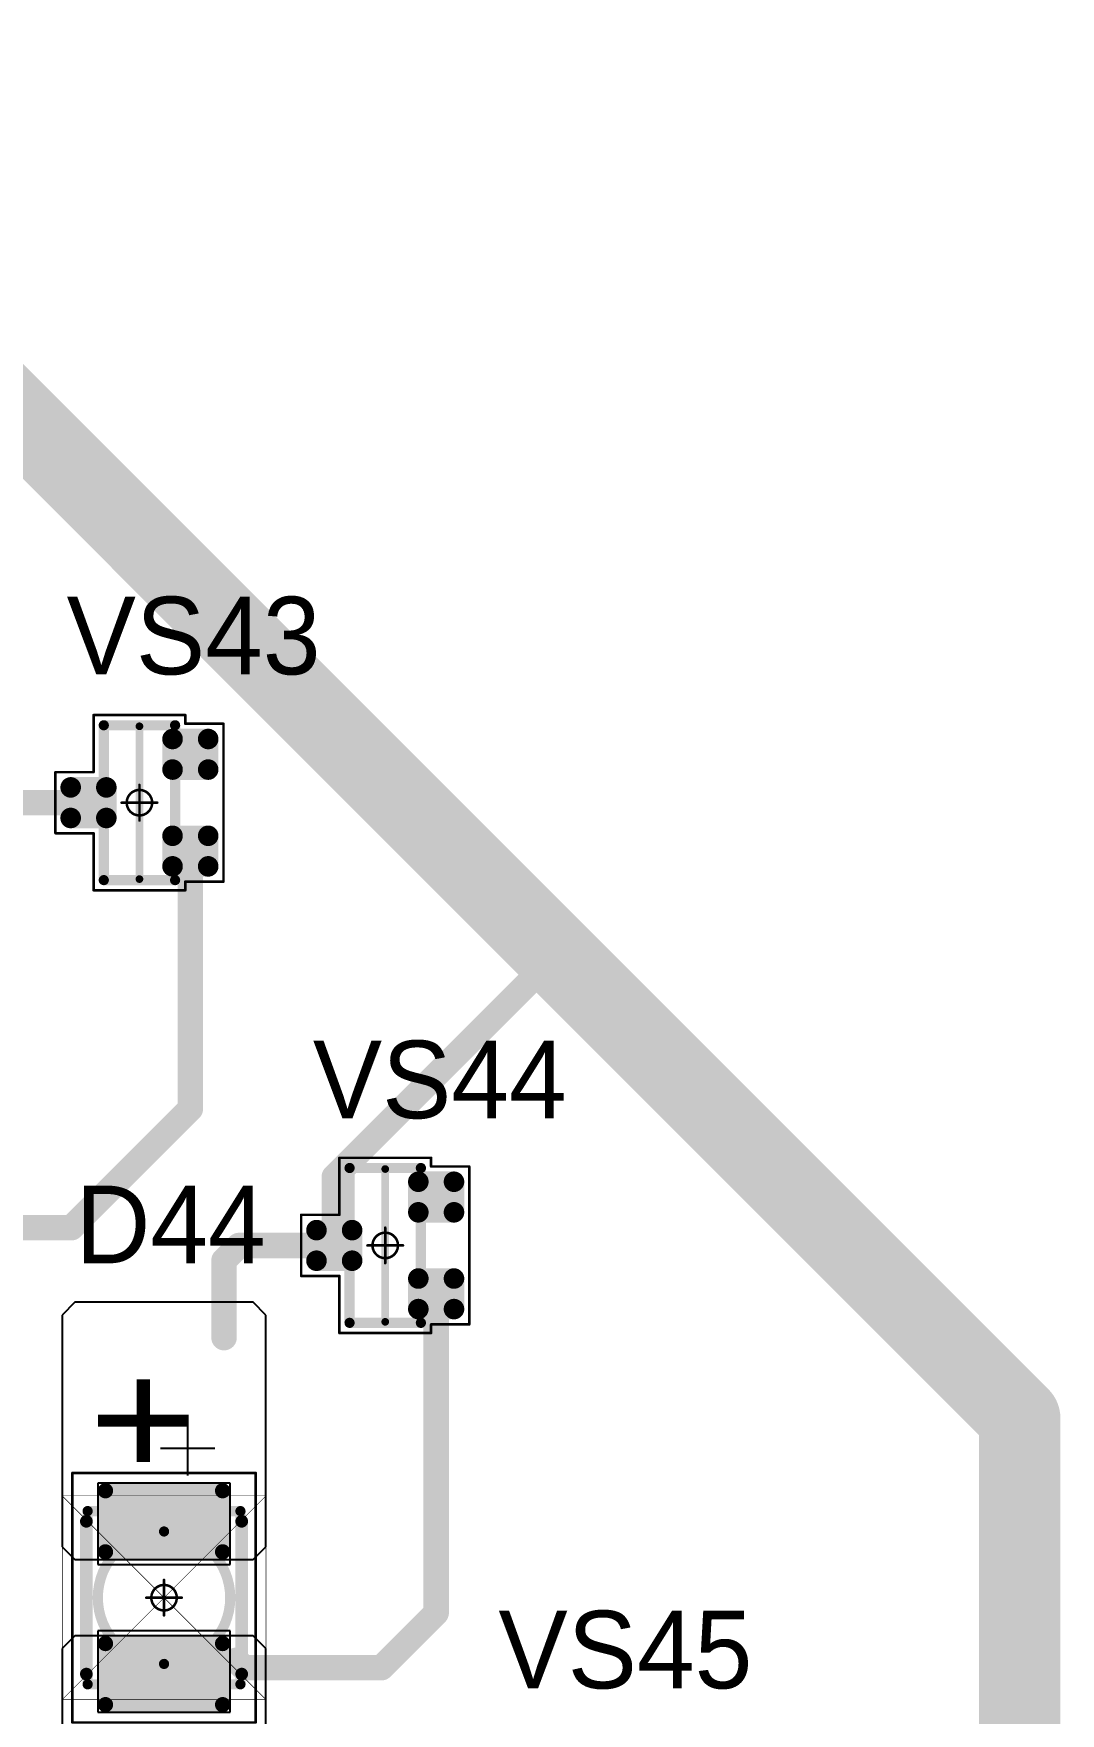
# Model space of a CAD drawing. Header units: millimetres. Extents: x 0 to 1769, y 431 to 1001.
# Drawn here: x 1516.38 to 1536.54, y 564.76 to 597.73 of the extents above; entities that cross this region are included whole.
import ezdxf

# ---------------------------------------------------------------- set-up
doc = ezdxf.new("R2010")
doc.units = ezdxf.units.MM
for name, color, linetype in [('Mechanical13', 56, 'Continuous'), ('Mechanical15', 56, 'Continuous'), ('Mechanical9', 56, 'Continuous'), ('TopLayer', 1, 'Continuous'), ('TopOverlay', 2, 'Continuous'), ('TopPaste', 8, 'Continuous'), ('TopSolder', 216, 'Continuous')]:
    doc.layers.add(name, color=color, linetype=linetype)

# ---------------------------------------------------------------- blocks, each defined once
blk = doc.blocks.new('SOT23_95')
at = {"layer": 'Mechanical13', "const_width": 0.2}
for points in [[(-0.7, 1.52), (-0.7, -1.52)], [(0.7, 1.52), (-0.7, 1.52)], [(0.7, 1.52), (0.7, -1.52)], [(0.7, -1.52), (-0.7, -1.52)]]:
    blk.add_lwpolyline(points, dxfattribs=at)
at = {"layer": 'Mechanical13', "const_width": 0.1}
for points in [[(-0.75, 1.52, 1), (-0.65, 1.52, 1)], [(-0.75, 1.52, 1), (-0.65, 1.52, 1)], [(0.65, 1.52, 1), (0.75, 1.52, 1)], [(0.65, 1.52, 1), (0.75, 1.52, 1)], [(-0.75, -1.52, 1), (-0.65, -1.52, 1)], [(-0.75, -1.52, 1), (-0.65, -1.52, 1)], [(0.65, -1.52, 1), (0.75, -1.52, 1)], [(0.65, -1.52, 1), (0.75, -1.52, 1)]]:
    blk.add_lwpolyline(points, format="xyb", close=True, dxfattribs=at)
at = {"layer": 'Mechanical15', "const_width": 0.05}
for points in [[(0.9, 1.72), (-0.9, 1.72)], [(-0.9, 1.72), (-0.9, 1.55)], [(0.9, 1.72), (0.9, 0.6)], [(-0.9, 1.55), (-1.65, 1.55)], [(-1.65, 1.55), (-1.65, -1.55)], [(0, 0.35), (0, -0.35)], [(1.65, 0.6), (0.9, 0.6)], [(1.65, 0.6), (1.65, -0.6)], [(0.35, 0), (-0.35, 0)], [(0.9, -0.6), (0.9, -1.72)], [(1.65, -0.6), (0.9, -0.6)], [(-0.9, -1.55), (-1.65, -1.55)], [(-0.9, -1.55), (-0.9, -1.72)], [(0.9, -1.72), (-0.9, -1.72)]]:
    blk.add_lwpolyline(points, dxfattribs=at)
at = {"layer": 'Mechanical15'}
for points, const_width in [([(-0.913, 1.72, 1), (-0.888, 1.72, 1)], 0.025), ([(-0.913, 1.72, 1), (-0.888, 1.72, 1)], 0.025), ([(0.888, 1.72, 1), (0.913, 1.72, 1)], 0.025), ([(0.888, 1.72, 1), (0.913, 1.72, 1)], 0.025), ([(-1.662, 1.55, 1), (-1.637, 1.55, 1)], 0.025), ([(-1.662, 1.55, 1), (-1.637, 1.55, 1)], 0.025), ([(-0.913, 1.55, 1), (-0.888, 1.55, 1)], 0.025), ([(-0.913, 1.55, 1), (-0.888, 1.55, 1)], 0.025), ([(-0.012, 0.35, 1), (0.012, 0.35, 1)], 0.025), ([(0.888, 0.6, 1), (0.913, 0.6, 1)], 0.025), ([(0.888, 0.6, 1), (0.913, 0.6, 1)], 0.025), ([(1.637, 0.6, 1), (1.662, 0.6, 1)], 0.025), ([(1.637, 0.6, 1), (1.662, 0.6, 1)], 0.025), ([(-0.362, 0, 1), (-0.337, 0, 1)], 0.025), ([(0.25, 0, 1), (-0.25, 0, 1)], 0.05), ([(-0.262, 0, 1), (-0.238, 0, 1)], 0.025), ([(0.238, 0, 1), (0.262, 0, 1)], 0.025), ([(0.337, 0, 1), (0.362, 0, 1)], 0.025), ([(-0.012, -0.35, 1), (0.012, -0.35, 1)], 0.025), ([(0.888, -0.6, 1), (0.913, -0.6, 1)], 0.025), ([(0.888, -0.6, 1), (0.913, -0.6, 1)], 0.025), ([(1.637, -0.6, 1), (1.662, -0.6, 1)], 0.025), ([(1.637, -0.6, 1), (1.662, -0.6, 1)], 0.025), ([(-1.662, -1.55, 1), (-1.637, -1.55, 1)], 0.025), ([(-1.662, -1.55, 1), (-1.637, -1.55, 1)], 0.025), ([(-0.913, -1.55, 1), (-0.888, -1.55, 1)], 0.025), ([(-0.913, -1.55, 1), (-0.888, -1.55, 1)], 0.025), ([(-0.913, -1.72, 1), (-0.888, -1.72, 1)], 0.025), ([(-0.913, -1.72, 1), (-0.888, -1.72, 1)], 0.025), ([(0.888, -1.72, 1), (0.913, -1.72, 1)], 0.025), ([(0.888, -1.72, 1), (0.913, -1.72, 1)], 0.025)]:
    blk.add_lwpolyline(points, format="xyb", close=True, dxfattribs=dict(at, const_width=const_width))
at = {"layer": 'TopLayer', "const_width": 0.1}
for points in [[(-1.4, 1.25, 1), (-1.3, 1.25, 1)], [(-0.7, 1.25, 1), (-0.6, 1.25, 1)], [(-1.4, 0.65, 1), (-1.3, 0.65, 1)], [(-0.7, 0.65, 1), (-0.6, 0.65, 1)], [(0.6, 0.3, 1), (0.7, 0.3, 1)], [(1.3, 0.3, 1), (1.4, 0.3, 1)], [(0.6, -0.3, 1), (0.7, -0.3, 1)], [(1.3, -0.3, 1), (1.4, -0.3, 1)], [(-1.4, -0.65, 1), (-1.3, -0.65, 1)], [(-0.7, -0.65, 1), (-0.6, -0.65, 1)], [(-1.4, -1.25, 1), (-1.3, -1.25, 1)], [(-0.7, -1.25, 1), (-0.6, -1.25, 1)]]:
    blk.add_lwpolyline(points, format="xyb", close=True, dxfattribs=at)
at = {"layer": 'TopLayer'}
for points in [[(-1.35, 1.35), (-1.35, 0.55), (-0.65, 1.35), (-0.65, 0.55)], [(-1.45, 1.25), (-1.45, 0.65), (-0.55, 1.25), (-0.55, 0.65)], [(0.65, 0.4), (0.65, -0.4), (1.35, 0.4), (1.35, -0.4)], [(0.55, 0.3), (0.55, -0.3), (1.45, 0.3), (1.45, -0.3)], [(-1.45, -0.65), (-1.45, -1.25), (-0.55, -0.65), (-0.55, -1.25)], [(-1.35, -0.55), (-1.35, -1.35), (-0.65, -0.55), (-0.65, -1.35)]]:
    blk.add_solid(points, dxfattribs=at)
at = {"layer": 'TopOverlay', "const_width": 0.15}
blk.add_lwpolyline([(0, 1.5), (0, -1.5)], dxfattribs=at)
at = {"layer": 'TopOverlay', "const_width": 0.075}
for points in [[(-0.038, 1.5, 1), (0.038, 1.5, 1)], [(-0.038, -1.5, 1), (0.038, -1.5, 1)]]:
    blk.add_lwpolyline(points, format="xyb", close=True, dxfattribs=at)
at = {"layer": 'TopPaste', "const_width": 0.075}
for points in [[(-1.387, 1.25, 1), (-1.313, 1.25, 1)], [(-0.687, 1.25, 1), (-0.613, 1.25, 1)], [(-1.387, 0.65, 1), (-1.313, 0.65, 1)], [(-0.687, 0.65, 1), (-0.613, 0.65, 1)], [(0.613, 0.3, 1), (0.687, 0.3, 1)], [(1.313, 0.3, 1), (1.387, 0.3, 1)], [(0.613, -0.3, 1), (0.687, -0.3, 1)], [(1.313, -0.3, 1), (1.387, -0.3, 1)], [(-1.387, -0.65, 1), (-1.313, -0.65, 1)], [(-0.687, -0.65, 1), (-0.613, -0.65, 1)], [(-1.387, -1.25, 1), (-1.313, -1.25, 1)], [(-0.687, -1.25, 1), (-0.613, -1.25, 1)]]:
    blk.add_lwpolyline(points, format="xyb", close=True, dxfattribs=at)
at = {"layer": 'TopPaste'}
for points in [[(-1.35, 1.325), (-1.35, 0.575), (-0.65, 1.325), (-0.65, 0.575)], [(-1.425, 1.25), (-1.425, 0.65), (-0.575, 1.25), (-0.575, 0.65)], [(0.65, 0.375), (0.65, -0.375), (1.35, 0.375), (1.35, -0.375)], [(0.575, 0.3), (0.575, -0.3), (1.425, 0.3), (1.425, -0.3)], [(-1.425, -0.65), (-1.425, -1.25), (-0.575, -0.65), (-0.575, -1.25)], [(-1.35, -0.575), (-1.35, -1.325), (-0.65, -0.575), (-0.65, -1.325)]]:
    blk.add_solid(points, dxfattribs=at)
at = {"layer": 'TopSolder', "const_width": 0.202}
for points in [[(-1.451, 1.25, 1), (-1.249, 1.25, 1)], [(-0.751, 1.25, 1), (-0.549, 1.25, 1)], [(-1.451, 0.65, 1), (-1.249, 0.65, 1)], [(-0.751, 0.65, 1), (-0.549, 0.65, 1)], [(0.549, 0.3, 1), (0.751, 0.3, 1)], [(1.249, 0.3, 1), (1.451, 0.3, 1)], [(0.549, -0.3, 1), (0.751, -0.3, 1)], [(1.249, -0.3, 1), (1.451, -0.3, 1)], [(-1.451, -0.65, 1), (-1.249, -0.65, 1)], [(-0.751, -0.65, 1), (-0.549, -0.65, 1)], [(-1.451, -1.25, 1), (-1.249, -1.25, 1)], [(-0.751, -1.25, 1), (-0.549, -1.25, 1)]]:
    blk.add_lwpolyline(points, format="xyb", close=True, dxfattribs=at)
at = {"layer": 'TopSolder'}
for points in [[(-1.35, 1.452), (-1.35, 0.448), (-0.65, 1.452), (-0.65, 0.448)], [(-1.552, 1.25), (-1.552, 0.65), (-0.448, 1.25), (-0.448, 0.65)], [(0.65, 0.502), (0.65, -0.502), (1.35, 0.502), (1.35, -0.502)], [(0.448, 0.3), (0.448, -0.3), (1.552, 0.3), (1.552, -0.3)], [(-1.552, -0.65), (-1.552, -1.25), (-0.448, -0.65), (-0.448, -1.25)], [(-1.35, -0.448), (-1.35, -1.452), (-0.65, -0.448), (-0.65, -1.452)]]:
    blk.add_solid(points, dxfattribs=at)
blk = doc.blocks.new('SOT23_96')
at = {"layer": 'Mechanical13', "const_width": 0.2}
for points in [[(-0.7, 1.52), (-0.7, -1.52)], [(0.7, 1.52), (-0.7, 1.52)], [(0.7, 1.52), (0.7, -1.52)], [(0.7, -1.52), (-0.7, -1.52)]]:
    blk.add_lwpolyline(points, dxfattribs=at)
at = {"layer": 'Mechanical13', "const_width": 0.1}
for points in [[(-0.75, 1.52, 1), (-0.65, 1.52, 1)], [(-0.75, 1.52, 1), (-0.65, 1.52, 1)], [(0.65, 1.52, 1), (0.75, 1.52, 1)], [(0.65, 1.52, 1), (0.75, 1.52, 1)], [(-0.75, -1.52, 1), (-0.65, -1.52, 1)], [(-0.75, -1.52, 1), (-0.65, -1.52, 1)], [(0.65, -1.52, 1), (0.75, -1.52, 1)], [(0.65, -1.52, 1), (0.75, -1.52, 1)]]:
    blk.add_lwpolyline(points, format="xyb", close=True, dxfattribs=at)
at = {"layer": 'Mechanical15', "const_width": 0.05}
for points in [[(0.9, 1.72), (-0.9, 1.72)], [(-0.9, 1.72), (-0.9, 1.55)], [(0.9, 1.72), (0.9, 0.6)], [(-0.9, 1.55), (-1.65, 1.55)], [(-1.65, 1.55), (-1.65, -1.55)], [(0, 0.35), (0, -0.35)], [(1.65, 0.6), (0.9, 0.6)], [(1.65, 0.6), (1.65, -0.6)], [(0.35, 0), (-0.35, 0)], [(0.9, -0.6), (0.9, -1.72)], [(1.65, -0.6), (0.9, -0.6)], [(-0.9, -1.55), (-1.65, -1.55)], [(-0.9, -1.55), (-0.9, -1.72)], [(0.9, -1.72), (-0.9, -1.72)]]:
    blk.add_lwpolyline(points, dxfattribs=at)
at = {"layer": 'Mechanical15'}
for points, const_width in [([(-0.913, 1.72, 1), (-0.888, 1.72, 1)], 0.025), ([(-0.913, 1.72, 1), (-0.888, 1.72, 1)], 0.025), ([(0.888, 1.72, 1), (0.913, 1.72, 1)], 0.025), ([(0.888, 1.72, 1), (0.913, 1.72, 1)], 0.025), ([(-1.662, 1.55, 1), (-1.637, 1.55, 1)], 0.025), ([(-1.662, 1.55, 1), (-1.637, 1.55, 1)], 0.025), ([(-0.913, 1.55, 1), (-0.888, 1.55, 1)], 0.025), ([(-0.913, 1.55, 1), (-0.888, 1.55, 1)], 0.025), ([(-0.012, 0.35, 1), (0.012, 0.35, 1)], 0.025), ([(0.888, 0.6, 1), (0.913, 0.6, 1)], 0.025), ([(0.888, 0.6, 1), (0.913, 0.6, 1)], 0.025), ([(1.637, 0.6, 1), (1.662, 0.6, 1)], 0.025), ([(1.637, 0.6, 1), (1.662, 0.6, 1)], 0.025), ([(-0.362, 0, 1), (-0.337, 0, 1)], 0.025), ([(0.25, 0, 1), (-0.25, 0, 1)], 0.05), ([(-0.262, 0, 1), (-0.238, 0, 1)], 0.025), ([(0.238, 0, 1), (0.262, 0, 1)], 0.025), ([(0.337, 0, 1), (0.362, 0, 1)], 0.025), ([(-0.012, -0.35, 1), (0.012, -0.35, 1)], 0.025), ([(0.888, -0.6, 1), (0.913, -0.6, 1)], 0.025), ([(0.888, -0.6, 1), (0.913, -0.6, 1)], 0.025), ([(1.637, -0.6, 1), (1.662, -0.6, 1)], 0.025), ([(1.637, -0.6, 1), (1.662, -0.6, 1)], 0.025), ([(-1.662, -1.55, 1), (-1.637, -1.55, 1)], 0.025), ([(-1.662, -1.55, 1), (-1.637, -1.55, 1)], 0.025), ([(-0.913, -1.55, 1), (-0.888, -1.55, 1)], 0.025), ([(-0.913, -1.55, 1), (-0.888, -1.55, 1)], 0.025), ([(-0.913, -1.72, 1), (-0.888, -1.72, 1)], 0.025), ([(-0.913, -1.72, 1), (-0.888, -1.72, 1)], 0.025), ([(0.888, -1.72, 1), (0.913, -1.72, 1)], 0.025), ([(0.888, -1.72, 1), (0.913, -1.72, 1)], 0.025)]:
    blk.add_lwpolyline(points, format="xyb", close=True, dxfattribs=dict(at, const_width=const_width))
at = {"layer": 'TopLayer', "const_width": 0.1}
for points in [[(-1.4, 1.25, 1), (-1.3, 1.25, 1)], [(-0.7, 1.25, 1), (-0.6, 1.25, 1)], [(-1.4, 0.65, 1), (-1.3, 0.65, 1)], [(-0.7, 0.65, 1), (-0.6, 0.65, 1)], [(0.6, 0.3, 1), (0.7, 0.3, 1)], [(1.3, 0.3, 1), (1.4, 0.3, 1)], [(0.6, -0.3, 1), (0.7, -0.3, 1)], [(1.3, -0.3, 1), (1.4, -0.3, 1)], [(-1.4, -0.65, 1), (-1.3, -0.65, 1)], [(-0.7, -0.65, 1), (-0.6, -0.65, 1)], [(-1.4, -1.25, 1), (-1.3, -1.25, 1)], [(-0.7, -1.25, 1), (-0.6, -1.25, 1)]]:
    blk.add_lwpolyline(points, format="xyb", close=True, dxfattribs=at)
at = {"layer": 'TopLayer'}
for points in [[(-1.35, 1.35), (-1.35, 0.55), (-0.65, 1.35), (-0.65, 0.55)], [(-1.45, 1.25), (-1.45, 0.65), (-0.55, 1.25), (-0.55, 0.65)], [(0.65, 0.4), (0.65, -0.4), (1.35, 0.4), (1.35, -0.4)], [(0.55, 0.3), (0.55, -0.3), (1.45, 0.3), (1.45, -0.3)], [(-1.45, -0.65), (-1.45, -1.25), (-0.55, -0.65), (-0.55, -1.25)], [(-1.35, -0.55), (-1.35, -1.35), (-0.65, -0.55), (-0.65, -1.35)]]:
    blk.add_solid(points, dxfattribs=at)
at = {"layer": 'TopOverlay', "const_width": 0.15}
blk.add_lwpolyline([(0, 1.5), (0, -1.5)], dxfattribs=at)
at = {"layer": 'TopOverlay', "const_width": 0.075}
for points in [[(-0.038, 1.5, 1), (0.038, 1.5, 1)], [(-0.038, -1.5, 1), (0.038, -1.5, 1)]]:
    blk.add_lwpolyline(points, format="xyb", close=True, dxfattribs=at)
at = {"layer": 'TopPaste', "const_width": 0.075}
for points in [[(-1.387, 1.25, 1), (-1.313, 1.25, 1)], [(-0.687, 1.25, 1), (-0.613, 1.25, 1)], [(-1.387, 0.65, 1), (-1.313, 0.65, 1)], [(-0.687, 0.65, 1), (-0.613, 0.65, 1)], [(0.613, 0.3, 1), (0.687, 0.3, 1)], [(1.313, 0.3, 1), (1.387, 0.3, 1)], [(0.613, -0.3, 1), (0.687, -0.3, 1)], [(1.313, -0.3, 1), (1.387, -0.3, 1)], [(-1.387, -0.65, 1), (-1.313, -0.65, 1)], [(-0.687, -0.65, 1), (-0.613, -0.65, 1)], [(-1.387, -1.25, 1), (-1.313, -1.25, 1)], [(-0.687, -1.25, 1), (-0.613, -1.25, 1)]]:
    blk.add_lwpolyline(points, format="xyb", close=True, dxfattribs=at)
at = {"layer": 'TopPaste'}
for points in [[(-1.35, 1.325), (-1.35, 0.575), (-0.65, 1.325), (-0.65, 0.575)], [(-1.425, 1.25), (-1.425, 0.65), (-0.575, 1.25), (-0.575, 0.65)], [(0.65, 0.375), (0.65, -0.375), (1.35, 0.375), (1.35, -0.375)], [(0.575, 0.3), (0.575, -0.3), (1.425, 0.3), (1.425, -0.3)], [(-1.425, -0.65), (-1.425, -1.25), (-0.575, -0.65), (-0.575, -1.25)], [(-1.35, -0.575), (-1.35, -1.325), (-0.65, -0.575), (-0.65, -1.325)]]:
    blk.add_solid(points, dxfattribs=at)
at = {"layer": 'TopSolder', "const_width": 0.202}
for points in [[(-1.451, 1.25, 1), (-1.249, 1.25, 1)], [(-0.751, 1.25, 1), (-0.549, 1.25, 1)], [(-1.451, 0.65, 1), (-1.249, 0.65, 1)], [(-0.751, 0.65, 1), (-0.549, 0.65, 1)], [(0.549, 0.3, 1), (0.751, 0.3, 1)], [(1.249, 0.3, 1), (1.451, 0.3, 1)], [(0.549, -0.3, 1), (0.751, -0.3, 1)], [(1.249, -0.3, 1), (1.451, -0.3, 1)], [(-1.451, -0.65, 1), (-1.249, -0.65, 1)], [(-0.751, -0.65, 1), (-0.549, -0.65, 1)], [(-1.451, -1.25, 1), (-1.249, -1.25, 1)], [(-0.751, -1.25, 1), (-0.549, -1.25, 1)]]:
    blk.add_lwpolyline(points, format="xyb", close=True, dxfattribs=at)
at = {"layer": 'TopSolder'}
for points in [[(-1.35, 1.452), (-1.35, 0.448), (-0.65, 1.452), (-0.65, 0.448)], [(-1.552, 1.25), (-1.552, 0.65), (-0.448, 1.25), (-0.448, 0.65)], [(0.65, 0.502), (0.65, -0.502), (1.35, 0.502), (1.35, -0.502)], [(0.448, 0.3), (0.448, -0.3), (1.552, 0.3), (1.552, -0.3)], [(-1.552, -0.65), (-1.552, -1.25), (-0.448, -0.65), (-0.448, -1.25)], [(-1.35, -0.448), (-1.35, -1.452), (-0.65, -0.448), (-0.65, -1.452)]]:
    blk.add_solid(points, dxfattribs=at)
blk = doc.blocks.new('T66G_283')
at = {"layer": 'Mechanical13'}
for p, q in [((2.936, 0.071), (2.936, -1)), ((2.4, -0.464), (3.471, -0.464))]:
    blk.add_line(p, q, dxfattribs=at)
at = {"layer": 'Mechanical13', "const_width": 0.2}
for points in [[(-1.7, 1.5), (1.7, 1.5)], [(-1.7, 1.5), (-1.7, -1.5)], [(1.7, 1.5), (1.7, -1.5)], [(-1.7, -1.5), (1.7, -1.5)]]:
    blk.add_lwpolyline(points, dxfattribs=at)
at = {"layer": 'Mechanical13'}
for points, const_width in [([(-1.75, 1.5, 1), (-1.65, 1.5, 1)], 0.1), ([(-1.75, 1.5, 1), (-1.65, 1.5, 1)], 0.1), ([(1.3, 0, 1), (-1.3, 0, 1)], 0.2), ([(1.65, 1.5, 1), (1.75, 1.5, 1)], 0.1), ([(1.65, 1.5, 1), (1.75, 1.5, 1)], 0.1), ([(-1.35, 0, 1), (-1.25, 0, 1)], 0.1), ([(1.25, 0, 1), (1.35, 0, 1)], 0.1), ([(-1.75, -1.5, 1), (-1.65, -1.5, 1)], 0.1), ([(-1.75, -1.5, 1), (-1.65, -1.5, 1)], 0.1), ([(1.65, -1.5, 1), (1.75, -1.5, 1)], 0.1), ([(1.65, -1.5, 1), (1.75, -1.5, 1)], 0.1)]:
    blk.add_lwpolyline(points, format="xyb", close=True, dxfattribs=dict(at, const_width=const_width))
at = {"layer": 'Mechanical15', "const_width": 0.05}
for points in [[(-2.45, 1.8), (-2.45, -1.8)], [(-2.45, 1.8), (2.45, 1.8)], [(2.45, 1.8), (2.45, -1.8)], [(0, 0.35), (0, -0.35)], [(-0.35, 0), (0.35, 0)], [(-2.45, -1.8), (2.45, -1.8)]]:
    blk.add_lwpolyline(points, dxfattribs=at)
at = {"layer": 'Mechanical15'}
for points, const_width in [([(-2.462, 1.8, 1), (-2.438, 1.8, 1)], 0.025), ([(-2.462, 1.8, 1), (-2.438, 1.8, 1)], 0.025), ([(2.438, 1.8, 1), (2.462, 1.8, 1)], 0.025), ([(2.438, 1.8, 1), (2.462, 1.8, 1)], 0.025), ([(-0.012, 0.35, 1), (0.012, 0.35, 1)], 0.025), ([(-0.362, 0, 1), (-0.337, 0, 1)], 0.025), ([(0.25, 0, 1), (-0.25, 0, 1)], 0.05), ([(-0.262, 0, 1), (-0.238, 0, 1)], 0.025), ([(0.238, 0, 1), (0.262, 0, 1)], 0.025), ([(0.337, 0, 1), (0.362, 0, 1)], 0.025), ([(-0.012, -0.35, 1), (0.012, -0.35, 1)], 0.025), ([(-2.462, -1.8, 1), (-2.438, -1.8, 1)], 0.025), ([(-2.462, -1.8, 1), (-2.438, -1.8, 1)], 0.025), ([(2.438, -1.8, 1), (2.462, -1.8, 1)], 0.025), ([(2.438, -1.8, 1), (2.462, -1.8, 1)], 0.025)]:
    blk.add_lwpolyline(points, format="xyb", close=True, dxfattribs=dict(at, const_width=const_width))
at = {"layer": 'TopLayer'}
for p, q in [((-5.55, 2), (-5.8, 1.75)), ((-1, 2), (-5.55, 2)), ((-0.75, 1.75), (-1, 2)), ((1, 2), (0.75, 1.75)), ((5.55, 2), (1, 2)), ((5.8, 1.75), (5.55, 2)), ((-5.8, 1.75), (-5.8, -1.75)), ((-0.75, -1.75), (-0.75, 1.75)), ((0.75, 1.75), (0.75, -1.75)), ((5.8, -1.75), (5.8, 1.75)), ((-5.8, -1.75), (-5.55, -2)), ((-1, -2), (-0.75, -1.75)), ((0.75, -1.75), (1, -2)), ((5.55, -2), (5.8, -1.75)), ((-5.55, -2), (-1, -2)), ((1, -2), (5.55, -2))]:
    blk.add_line(p, q, dxfattribs=at)
at = {"layer": 'TopLayer', "const_width": 0.15}
for points in [[(-2.175, 1.15, 1), (-2.025, 1.15, 1)], [(-0.975, 1.15, 1), (-0.825, 1.15, 1)], [(0.825, 1.15, 1), (0.975, 1.15, 1)], [(2.025, 1.15, 1), (2.175, 1.15, 1)], [(-2.175, -1.15, 1), (-2.025, -1.15, 1)], [(-0.975, -1.15, 1), (-0.825, -1.15, 1)], [(0.825, -1.15, 1), (0.975, -1.15, 1)], [(2.025, -1.15, 1), (2.175, -1.15, 1)]]:
    blk.add_lwpolyline(points, format="xyb", close=True, dxfattribs=at)
at = {"layer": 'TopLayer'}
for points in [[(-0.75, 1.15), (-2.25, 1.15), (-0.75, -1.15), (-2.25, -1.15)], [(-0.9, 1.3), (-2.1, 1.3), (-0.9, -1.3), (-2.1, -1.3)], [(2.25, 1.15), (0.75, 1.15), (2.25, -1.15), (0.75, -1.15)], [(2.1, 1.3), (0.9, 1.3), (2.1, -1.3), (0.9, -1.3)]]:
    blk.add_solid(points, dxfattribs=at)
at = {"layer": 'TopOverlay', "const_width": 0.25}
for points in [[(-1.5, 1.525), (1.5, 1.525)], [(-1.5, -1.525), (1.5, -1.525)]]:
    blk.add_lwpolyline(points, dxfattribs=at)
at = {"layer": 'TopOverlay', "const_width": 0.125}
for points in [[(-1.562, 1.525, 1), (-1.438, 1.525, 1)], [(1.438, 1.525, 1), (1.562, 1.525, 1)], [(-1.562, -1.525, 1), (-1.438, -1.525, 1)], [(1.438, -1.525, 1), (1.562, -1.525, 1)]]:
    blk.add_lwpolyline(points, format="xyb", close=True, dxfattribs=at)
at = {"layer": 'TopPaste', "const_width": 0.125}
for points in [[(-2.163, 1.15, 1), (-2.038, 1.15, 1)], [(-0.963, 1.15, 1), (-0.838, 1.15, 1)], [(0.838, 1.15, 1), (0.963, 1.15, 1)], [(2.038, 1.15, 1), (2.163, 1.15, 1)], [(-2.163, -1.15, 1), (-2.038, -1.15, 1)], [(-0.963, -1.15, 1), (-0.838, -1.15, 1)], [(0.838, -1.15, 1), (0.963, -1.15, 1)], [(2.038, -1.15, 1), (2.163, -1.15, 1)]]:
    blk.add_lwpolyline(points, format="xyb", close=True, dxfattribs=at)
at = {"layer": 'TopPaste'}
for points in [[(-0.775, 1.15), (-2.225, 1.15), (-0.775, -1.15), (-2.225, -1.15)], [(-0.9, 1.275), (-2.1, 1.275), (-0.9, -1.275), (-2.1, -1.275)], [(2.225, 1.15), (0.775, 1.15), (2.225, -1.15), (0.775, -1.15)], [(2.1, 1.275), (0.9, 1.275), (2.1, -1.275), (0.9, -1.275)]]:
    blk.add_solid(points, dxfattribs=at)
at = {"layer": 'TopSolder'}
for p, q in [((-2.25, 1.3), (-2.25, -1.3)), ((-0.65, 1.3), (-2.25, 1.3)), ((-0.65, -1.3), (-0.65, 1.3)), ((0.65, 1.3), (0.65, -1.3)), ((2.25, 1.3), (0.65, 1.3)), ((2.25, -1.3), (2.25, 1.3)), ((-2.25, -1.3), (-0.65, -1.3)), ((0.65, -1.3), (2.25, -1.3))]:
    blk.add_line(p, q, dxfattribs=at)
at = {"layer": 'TopOverlay'}
blk.add_text('+', height=2.5, dxfattribs=at).set_placement((2.5, -0.8))

msp = doc.modelspace()

# ---------------------------------------------------------------- linework, layer by layer
at = {"layer": 'Mechanical9'}
for points, const_width in [([(1516.94, 565.028), (1516.94, 569.028)], 0.0127), ([(1516.94, 569.028), (1520.94, 569.028)], 0.0127), ([(1516.94, 569.028), (1520.94, 565.028)], 0.01), ([(1516.94, 565.028), (1520.94, 569.028)], 0.01), ([(1520.94, 565.028), (1520.94, 569.028)], 0.0127), ([(1516.94, 565.028), (1520.94, 565.028)], 0.0127)]:
    msp.add_lwpolyline(points, dxfattribs=dict(at, const_width=const_width))
for points, const_width in [([(1516.937, 569.028, 1), (1516.943, 569.028, 1)], 0.00635), ([(1516.937, 569.028, 1), (1516.943, 569.028, 1)], 0.00635), ([(1516.938, 569.028, 1), (1516.943, 569.028, 1)], 0.005), ([(1520.937, 569.028, 1), (1520.943, 569.028, 1)], 0.00635), ([(1520.937, 569.028, 1), (1520.943, 569.028, 1)], 0.00635), ([(1520.938, 569.028, 1), (1520.943, 569.028, 1)], 0.005), ([(1516.937, 565.028, 1), (1516.943, 565.028, 1)], 0.00635), ([(1516.937, 565.028, 1), (1516.943, 565.028, 1)], 0.00635), ([(1516.938, 565.028, 1), (1516.943, 565.028, 1)], 0.005), ([(1520.937, 565.028, 1), (1520.943, 565.028, 1)], 0.00635), ([(1520.937, 565.028, 1), (1520.943, 565.028, 1)], 0.00635), ([(1520.938, 565.028, 1), (1520.943, 565.028, 1)], 0.005)]:
    msp.add_lwpolyline(points, format="xyb", close=True, dxfattribs=dict(at, const_width=const_width))
at = {"layer": 'TopLayer'}
for points, const_width in [([(1505.782, 600.511), (1526.642, 579.651)], 1.6), ([(1515.586, 582.636), (1517.457, 582.636)], 0.5), ([(1519.457, 576.626), (1519.457, 581.686)], 0.5), ([(1526.642, 579.651), (1535.74, 570.553)], 1.6), ([(1522.283, 575.292), (1526.642, 579.651)], 0.5), ([(1517.122, 574.292), (1519.457, 576.626)], 0.5), ([(1522.283, 573.943), (1522.283, 575.292)], 0.5), ([(1514.204, 574.292), (1517.122, 574.292)], 0.5), ([(1520.118, 573.65), (1520.412, 573.943)], 0.5), ([(1520.412, 573.943), (1522.283, 573.943)], 0.5), ([(1520.118, 572.133), (1520.118, 573.65)], 0.5), ([(1524.283, 566.729), (1524.283, 572.993)], 0.5), ([(1535.74, 543.454), (1535.74, 570.553)], 1.6), ([(1523.207, 565.653), (1524.283, 566.729)], 0.5), ([(1520.359, 565.799), (1520.505, 565.653)], 0.5), ([(1520.505, 565.653), (1523.207, 565.653)], 0.5)]:
    msp.add_lwpolyline(points, dxfattribs=dict(at, const_width=const_width))
for points, const_width in [([(1517.332, 582.636, 1), (1517.582, 582.636, 1)], 0.25), ([(1519.332, 581.686, 1), (1519.582, 581.686, 1)], 0.25), ([(1526.242, 579.651, 1), (1527.042, 579.651, 1)], 0.8), ([(1526.242, 579.651, 1), (1527.042, 579.651, 1)], 0.8), ([(1526.517, 579.651, 1), (1526.767, 579.651, 1)], 0.25), ([(1519.332, 576.626, 1), (1519.582, 576.626, 1)], 0.25), ([(1519.332, 576.626, 1), (1519.582, 576.626, 1)], 0.25), ([(1522.158, 575.292, 1), (1522.408, 575.292, 1)], 0.25), ([(1522.158, 575.292, 1), (1522.408, 575.292, 1)], 0.25), ([(1516.997, 574.292, 1), (1517.247, 574.292, 1)], 0.25), ([(1516.997, 574.292, 1), (1517.247, 574.292, 1)], 0.25), ([(1520.287, 573.943, 1), (1520.537, 573.943, 1)], 0.25), ([(1520.287, 573.943, 1), (1520.537, 573.943, 1)], 0.25), ([(1522.158, 573.943, 1), (1522.408, 573.943, 1)], 0.25), ([(1522.158, 573.943, 1), (1522.408, 573.943, 1)], 0.25), ([(1519.993, 573.65, 1), (1520.243, 573.65, 1)], 0.25), ([(1519.993, 573.65, 1), (1520.243, 573.65, 1)], 0.25), ([(1524.158, 572.993, 1), (1524.408, 572.993, 1)], 0.25), ([(1519.993, 572.133, 1), (1520.243, 572.133, 1)], 0.25), ([(1535.34, 570.553, 1), (1536.14, 570.553, 1)], 0.8), ([(1535.34, 570.553, 1), (1536.14, 570.553, 1)], 0.8), ([(1524.158, 566.729, 1), (1524.408, 566.729, 1)], 0.25), ([(1524.158, 566.729, 1), (1524.408, 566.729, 1)], 0.25), ([(1520.234, 565.799, 1), (1520.484, 565.799, 1)], 0.25), ([(1520.38, 565.653, 1), (1520.63, 565.653, 1)], 0.25), ([(1520.38, 565.653, 1), (1520.63, 565.653, 1)], 0.25), ([(1523.082, 565.653, 1), (1523.332, 565.653, 1)], 0.25), ([(1523.082, 565.653, 1), (1523.332, 565.653, 1)], 0.25)]:
    msp.add_lwpolyline(points, format="xyb", close=True, dxfattribs=dict(at, const_width=const_width))

# ---------------------------------------------------------------- block references
for name, p, rotation in [('SOT23_96', (1518.457, 582.636), 180), ('SOT23_95', (1523.283, 573.944), 180), ('T66G_283', (1518.94, 567.028), 90)]:
    msp.add_blockref(name, p, dxfattribs=dict(rotation=rotation))

# ---------------------------------------------------------------- texts
at = {"layer": 'TopOverlay'}
for s, p in [('VS43', (1517.028, 585.155)), ('VS44', (1521.862, 576.44)), ('D44', (1517.2, 573.594)), ('VS45', (1525.506, 565.248))]:
    msp.add_text(s, height=1.524, dxfattribs=at).set_placement(p)

doc.saveas('drawing.dxf')
